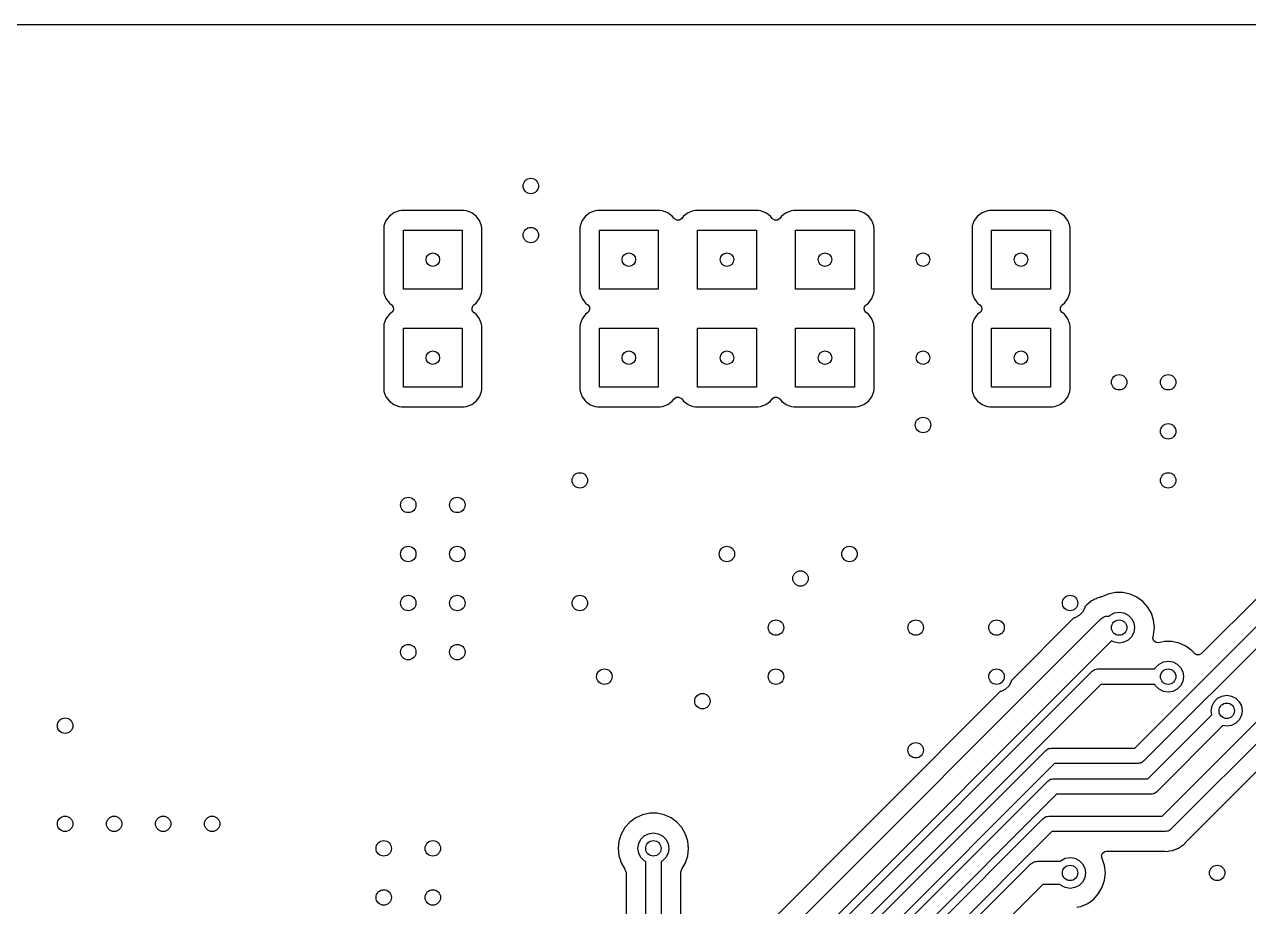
# Model space of a CAD drawing. Extents: x 0.01 to 3.19, y 0.01 to 3.99.
# Drawn here: x 1.159 to 2.407, y 3.091 to 3.99 of the extents above; entities that cross this region are included whole.
import ezdxf

# ---------------------------------------------------------------- set-up
doc = ezdxf.new("R2010")
doc.units = 0
doc.header["$MEASUREMENT"] = 0
doc.layers.add('BLACK', color=7, linetype='CONTINUOUS')

msp = doc.modelspace()

# ---------------------------------------------------------------- linework, layer by layer
at = {"layer": 'BLACK', "linetype": 'CONTINUOUS'}
for p, q in [((0.015374, 3.98959), (3.18463, 3.98959)), ((1.53531, 3.79775), (1.5307, 3.7943)), ((1.5407, 3.79976), (1.53531, 3.79775)), ((1.53531, 3.79775), (1.53531, 3.79775)), ((1.54308, 3.80002), (1.5407, 3.79976)), ((1.5407, 3.79976), (1.5407, 3.79976)), ((1.54309, 3.80002), (1.54308, 3.80002)), ((1.60691, 3.80002), (1.54309, 3.80002)), ((1.60692, 3.80002), (1.60691, 3.80002)), ((1.6093, 3.79976), (1.60692, 3.80002)), ((1.61469, 3.79775), (1.6093, 3.79976)), ((1.6093, 3.79976), (1.6093, 3.79976)), ((1.6193, 3.7943), (1.61469, 3.79775)), ((1.61469, 3.79775), (1.61469, 3.79775)), ((1.73531, 3.79775), (1.7307, 3.7943)), ((1.7407, 3.79976), (1.73531, 3.79775)), ((1.73531, 3.79775), (1.73531, 3.79775)), ((1.74308, 3.80002), (1.7407, 3.79976)), ((1.7407, 3.79976), (1.7407, 3.79976)), ((1.74309, 3.80002), (1.74308, 3.80002)), ((1.80691, 3.80002), (1.74309, 3.80002)), ((1.80692, 3.80002), (1.80691, 3.80002)), ((1.8093, 3.79976), (1.80692, 3.80002)), ((1.81469, 3.79775), (1.8093, 3.79976)), ((1.8093, 3.79976), (1.8093, 3.79976)), ((1.8193, 3.7943), (1.81469, 3.79775)), ((1.81469, 3.79775), (1.81469, 3.79775)), ((1.83531, 3.79775), (1.8307, 3.7943)), ((1.8407, 3.79976), (1.83531, 3.79775)), ((1.83531, 3.79775), (1.83531, 3.79775)), ((1.84308, 3.80002), (1.8407, 3.79976)), ((1.8407, 3.79976), (1.8407, 3.79976)), ((1.84309, 3.80002), (1.84308, 3.80002)), ((1.90691, 3.80002), (1.84309, 3.80002)), ((1.90692, 3.80002), (1.90691, 3.80002)), ((1.9093, 3.79976), (1.90692, 3.80002)), ((1.91469, 3.79775), (1.9093, 3.79976)), ((1.9093, 3.79976), (1.9093, 3.79976)), ((1.9193, 3.7943), (1.91469, 3.79775)), ((1.91469, 3.79775), (1.91469, 3.79775)), ((1.93531, 3.79775), (1.9307, 3.7943)), ((1.9407, 3.79976), (1.93531, 3.79775)), ((1.93531, 3.79775), (1.93531, 3.79775)), ((1.94308, 3.80002), (1.9407, 3.79976)), ((1.9407, 3.79976), (1.9407, 3.79976)), ((1.94309, 3.80002), (1.94308, 3.80002)), ((2.00691, 3.80002), (1.94309, 3.80002)), ((2.00692, 3.80002), (2.00691, 3.80002)), ((2.0093, 3.79976), (2.00692, 3.80002)), ((2.01469, 3.79775), (2.0093, 3.79976)), ((2.0093, 3.79976), (2.0093, 3.79976)), ((2.0193, 3.7943), (2.01469, 3.79775)), ((2.01469, 3.79775), (2.01469, 3.79775)), ((2.13531, 3.79775), (2.1307, 3.7943)), ((2.1407, 3.79976), (2.13531, 3.79775)), ((2.13531, 3.79775), (2.13531, 3.79775)), ((2.14308, 3.80002), (2.1407, 3.79976)), ((2.1407, 3.79976), (2.1407, 3.79976)), ((2.14309, 3.80002), (2.14308, 3.80002)), ((2.20691, 3.80002), (2.14309, 3.80002)), ((2.20692, 3.80002), (2.20691, 3.80002)), ((2.2093, 3.79976), (2.20692, 3.80002)), ((2.21469, 3.79775), (2.2093, 3.79976)), ((2.2093, 3.79976), (2.2093, 3.79976)), ((2.2193, 3.7943), (2.21469, 3.79775)), ((2.21469, 3.79775), (2.21469, 3.79775)), ((1.52524, 3.7843), (1.52498, 3.78192)), ((1.52725, 3.78969), (1.52524, 3.7843)), ((1.52524, 3.7843), (1.52524, 3.7843)), ((1.5307, 3.7943), (1.52725, 3.78969)), ((1.52725, 3.78969), (1.52725, 3.78969)), ((1.62275, 3.78969), (1.6193, 3.7943)), ((1.62476, 3.7843), (1.62275, 3.78969)), ((1.62275, 3.78969), (1.62275, 3.78969)), ((1.625, 3.7821), (1.62476, 3.7843)), ((1.62476, 3.7843), (1.62476, 3.7843)), ((1.72524, 3.7843), (1.72498, 3.78192)), ((1.72725, 3.78969), (1.72524, 3.7843)), ((1.72524, 3.7843), (1.72524, 3.7843)), ((1.7307, 3.7943), (1.72725, 3.78969)), ((1.72725, 3.78969), (1.72725, 3.78969)), ((1.82103, 3.79199), (1.8193, 3.7943)), ((1.82149, 3.79146), (1.82103, 3.79199)), ((1.82395, 3.79012), (1.82149, 3.79146)), ((1.82673, 3.79032), (1.82395, 3.79012)), ((1.82897, 3.79199), (1.82673, 3.79032)), ((1.8307, 3.7943), (1.82897, 3.79199)), ((1.92103, 3.79199), (1.9193, 3.7943)), ((1.92149, 3.79146), (1.92103, 3.79199)), ((1.92395, 3.79012), (1.92149, 3.79146)), ((1.92673, 3.79032), (1.92395, 3.79012)), ((1.92897, 3.79199), (1.92673, 3.79032)), ((1.9307, 3.7943), (1.92897, 3.79199)), ((2.02275, 3.78969), (2.0193, 3.7943)), ((2.02476, 3.7843), (2.02275, 3.78969)), ((2.02275, 3.78969), (2.02275, 3.78969)), ((2.025, 3.7821), (2.02476, 3.7843)), ((2.02476, 3.7843), (2.02476, 3.7843)), ((2.12524, 3.7843), (2.12498, 3.78192)), ((2.12725, 3.78969), (2.12524, 3.7843)), ((2.12524, 3.7843), (2.12524, 3.7843)), ((2.1307, 3.7943), (2.12725, 3.78969)), ((2.12725, 3.78969), (2.12725, 3.78969)), ((2.22275, 3.78969), (2.2193, 3.7943)), ((2.22476, 3.7843), (2.22275, 3.78969)), ((2.22275, 3.78969), (2.22275, 3.78969)), ((2.225, 3.7821), (2.22476, 3.7843)), ((2.22476, 3.7843), (2.22476, 3.7843)), ((1.52498, 3.78192), (1.52498, 3.71808)), ((1.545, 3.72), (1.545, 3.78)), ((1.545, 3.78), (1.605, 3.78)), ((1.605, 3.78), (1.605, 3.72)), ((1.62502, 3.78191), (1.625, 3.7821)), ((1.62502, 3.71809), (1.62502, 3.78191)), ((1.72498, 3.78192), (1.72498, 3.71808)), ((1.745, 3.72), (1.745, 3.78)), ((1.745, 3.78), (1.805, 3.78)), ((1.805, 3.78), (1.805, 3.72)), ((1.845, 3.72), (1.845, 3.78)), ((1.845, 3.78), (1.905, 3.78)), ((1.905, 3.78), (1.905, 3.72)), ((1.945, 3.72), (1.945, 3.78)), ((1.945, 3.78), (2.005, 3.78)), ((2.005, 3.78), (2.005, 3.72)), ((2.02502, 3.78191), (2.025, 3.7821)), ((2.02502, 3.71809), (2.02502, 3.78191)), ((2.12498, 3.78192), (2.12498, 3.71808)), ((2.145, 3.72), (2.145, 3.78)), ((2.145, 3.78), (2.205, 3.78)), ((2.205, 3.78), (2.205, 3.72)), ((2.22502, 3.78191), (2.225, 3.7821)), ((2.22502, 3.71809), (2.22502, 3.78191)), ((1.52498, 3.71808), (1.52524, 3.7157)), ((1.52524, 3.7157), (1.52524, 3.7157)), ((1.52524, 3.7157), (1.52725, 3.71031)), ((1.52725, 3.71031), (1.52725, 3.71031)), ((1.52725, 3.71031), (1.5307, 3.7057)), ((1.605, 3.72), (1.545, 3.72)), ((1.6193, 3.7057), (1.62275, 3.71031)), ((1.62275, 3.71031), (1.62476, 3.7157)), ((1.62275, 3.71031), (1.62275, 3.71031)), ((1.62275, 3.71031), (1.62275, 3.71031)), ((1.62476, 3.7157), (1.62502, 3.71809)), ((1.72498, 3.71808), (1.72524, 3.7157)), ((1.72524, 3.7157), (1.72524, 3.7157)), ((1.72524, 3.7157), (1.72725, 3.71031)), ((1.72725, 3.71031), (1.72725, 3.71031)), ((1.72725, 3.71031), (1.7307, 3.7057)), ((1.805, 3.72), (1.745, 3.72)), ((1.905, 3.72), (1.845, 3.72)), ((2.005, 3.72), (1.945, 3.72)), ((2.0193, 3.7057), (2.02275, 3.71031)), ((2.02275, 3.71031), (2.02476, 3.7157)), ((2.02275, 3.71031), (2.02275, 3.71031)), ((2.02275, 3.71031), (2.02275, 3.71031)), ((2.02476, 3.7157), (2.02502, 3.71809)), ((2.12498, 3.71808), (2.12524, 3.7157)), ((2.12524, 3.7157), (2.12524, 3.7157)), ((2.12524, 3.7157), (2.12725, 3.71031)), ((2.12725, 3.71031), (2.12725, 3.71031)), ((2.12725, 3.71031), (2.1307, 3.7057)), ((2.205, 3.72), (2.145, 3.72)), ((2.2193, 3.7057), (2.22275, 3.71031)), ((2.22275, 3.71031), (2.22476, 3.7157)), ((2.22275, 3.71031), (2.22275, 3.71031)), ((2.22275, 3.71031), (2.22275, 3.71031)), ((2.22476, 3.7157), (2.22502, 3.71809)), ((1.5307, 3.7057), (1.53301, 3.70397)), ((1.53301, 3.69603), (1.5307, 3.6943)), ((1.53301, 3.70397), (1.53468, 3.70173)), ((1.53354, 3.69649), (1.53301, 3.69603)), ((1.53488, 3.69895), (1.53354, 3.69649)), ((1.53468, 3.70173), (1.53488, 3.69895)), ((1.61512, 3.70105), (1.61646, 3.70351)), ((1.61532, 3.69827), (1.61512, 3.70105)), ((1.61699, 3.69603), (1.61532, 3.69827)), ((1.61646, 3.70351), (1.61699, 3.70397)), ((1.61699, 3.70397), (1.6193, 3.7057)), ((1.6193, 3.6943), (1.61699, 3.69603)), ((1.7307, 3.7057), (1.73301, 3.70397)), ((1.73301, 3.69603), (1.7307, 3.6943)), ((1.73301, 3.70397), (1.73468, 3.70173)), ((1.73354, 3.69649), (1.73301, 3.69603)), ((1.73488, 3.69895), (1.73354, 3.69649)), ((1.73468, 3.70173), (1.73488, 3.69895)), ((2.01512, 3.70105), (2.01646, 3.70351)), ((2.01532, 3.69827), (2.01512, 3.70105)), ((2.01699, 3.69603), (2.01532, 3.69827)), ((2.01646, 3.70351), (2.01699, 3.70397)), ((2.01699, 3.70397), (2.0193, 3.7057)), ((2.0193, 3.6943), (2.01699, 3.69603)), ((2.1307, 3.7057), (2.13301, 3.70397)), ((2.13301, 3.69603), (2.1307, 3.6943)), ((2.13301, 3.70397), (2.13468, 3.70173)), ((2.13354, 3.69649), (2.13301, 3.69603)), ((2.13488, 3.69895), (2.13354, 3.69649)), ((2.13468, 3.70173), (2.13488, 3.69895)), ((2.21512, 3.70105), (2.21646, 3.70351)), ((2.21532, 3.69827), (2.21512, 3.70105)), ((2.21699, 3.69603), (2.21532, 3.69827)), ((2.21646, 3.70351), (2.21699, 3.70397)), ((2.21699, 3.70397), (2.2193, 3.7057)), ((2.2193, 3.6943), (2.21699, 3.69603)), ((1.52524, 3.6843), (1.52498, 3.68192)), ((1.52725, 3.68969), (1.52524, 3.6843)), ((1.52524, 3.6843), (1.52524, 3.6843)), ((1.5307, 3.6943), (1.52725, 3.68969)), ((1.52725, 3.68969), (1.52725, 3.68969)), ((1.62275, 3.68969), (1.6193, 3.6943)), ((1.62476, 3.6843), (1.62275, 3.68969)), ((1.62275, 3.68969), (1.62275, 3.68969)), ((1.625, 3.6821), (1.62476, 3.6843)), ((1.62476, 3.6843), (1.62476, 3.6843)), ((1.72524, 3.6843), (1.72498, 3.68192)), ((1.72725, 3.68969), (1.72524, 3.6843)), ((1.72524, 3.6843), (1.72524, 3.6843)), ((1.7307, 3.6943), (1.72725, 3.68969)), ((1.72725, 3.68969), (1.72725, 3.68969)), ((2.02275, 3.68969), (2.0193, 3.6943)), ((2.02476, 3.6843), (2.02275, 3.68969)), ((2.02275, 3.68969), (2.02275, 3.68969)), ((2.025, 3.6821), (2.02476, 3.6843)), ((2.02476, 3.6843), (2.02476, 3.6843)), ((2.12524, 3.6843), (2.12498, 3.68192)), ((2.12725, 3.68969), (2.12524, 3.6843)), ((2.12524, 3.6843), (2.12524, 3.6843)), ((2.1307, 3.6943), (2.12725, 3.68969)), ((2.12725, 3.68969), (2.12725, 3.68969)), ((2.22275, 3.68969), (2.2193, 3.6943)), ((2.22476, 3.6843), (2.22275, 3.68969)), ((2.22275, 3.68969), (2.22275, 3.68969)), ((2.225, 3.6821), (2.22476, 3.6843)), ((2.22476, 3.6843), (2.22476, 3.6843)), ((1.52498, 3.68192), (1.52498, 3.61808)), ((1.545, 3.62), (1.545, 3.68)), ((1.545, 3.68), (1.605, 3.68)), ((1.605, 3.68), (1.605, 3.62)), ((1.62502, 3.68191), (1.625, 3.6821)), ((1.62502, 3.61809), (1.62502, 3.68191)), ((1.72498, 3.68192), (1.72498, 3.61808)), ((1.745, 3.62), (1.745, 3.68)), ((1.745, 3.68), (1.805, 3.68)), ((1.805, 3.68), (1.805, 3.62)), ((1.845, 3.62), (1.845, 3.68)), ((1.845, 3.68), (1.905, 3.68)), ((1.905, 3.68), (1.905, 3.62)), ((1.945, 3.62), (1.945, 3.68)), ((1.945, 3.68), (2.005, 3.68)), ((2.005, 3.68), (2.005, 3.62)), ((2.02502, 3.68191), (2.025, 3.6821)), ((2.02502, 3.61809), (2.02502, 3.68191)), ((2.12498, 3.68192), (2.12498, 3.61808)), ((2.145, 3.62), (2.145, 3.68)), ((2.145, 3.68), (2.205, 3.68)), ((2.205, 3.68), (2.205, 3.62)), ((2.22502, 3.68191), (2.225, 3.6821)), ((2.22502, 3.61809), (2.22502, 3.68191)), ((1.52498, 3.61808), (1.52524, 3.6157)), ((1.52524, 3.6157), (1.52524, 3.6157)), ((1.52524, 3.6157), (1.52725, 3.61031)), ((1.52725, 3.61031), (1.52725, 3.61031)), ((1.52725, 3.61031), (1.5307, 3.6057)), ((1.605, 3.62), (1.545, 3.62)), ((1.6193, 3.6057), (1.62275, 3.61031)), ((1.62275, 3.61031), (1.62476, 3.6157)), ((1.62476, 3.6157), (1.62502, 3.61808)), ((1.62502, 3.61808), (1.62502, 3.61809)), ((1.72498, 3.61808), (1.72524, 3.6157)), ((1.72524, 3.6157), (1.72524, 3.6157)), ((1.72524, 3.6157), (1.72725, 3.61031)), ((1.72725, 3.61031), (1.72725, 3.61031)), ((1.72725, 3.61031), (1.7307, 3.6057)), ((1.805, 3.62), (1.745, 3.62)), ((1.8193, 3.6057), (1.82103, 3.60801)), ((1.82103, 3.60801), (1.82327, 3.60968)), ((1.82327, 3.60968), (1.82605, 3.60988)), ((1.82605, 3.60988), (1.82851, 3.60854)), ((1.82851, 3.60854), (1.82897, 3.60801)), ((1.82897, 3.60801), (1.8307, 3.6057)), ((1.905, 3.62), (1.845, 3.62)), ((1.9193, 3.6057), (1.92103, 3.60801)), ((1.92103, 3.60801), (1.92327, 3.60968)), ((1.92327, 3.60968), (1.92605, 3.60988)), ((1.92605, 3.60988), (1.92851, 3.60854)), ((1.92851, 3.60854), (1.92897, 3.60801)), ((1.92897, 3.60801), (1.9307, 3.6057)), ((2.005, 3.62), (1.945, 3.62)), ((2.0193, 3.6057), (2.02275, 3.61031)), ((2.02275, 3.61031), (2.02476, 3.6157)), ((2.02476, 3.6157), (2.02502, 3.61808)), ((2.02502, 3.61808), (2.02502, 3.61809)), ((2.12498, 3.61808), (2.12524, 3.6157)), ((2.12524, 3.6157), (2.12524, 3.6157)), ((2.12524, 3.6157), (2.12725, 3.61031)), ((2.12725, 3.61031), (2.12725, 3.61031)), ((2.12725, 3.61031), (2.1307, 3.6057)), ((2.205, 3.62), (2.145, 3.62)), ((2.2193, 3.6057), (2.22275, 3.61031)), ((2.22275, 3.61031), (2.22476, 3.6157)), ((2.22476, 3.6157), (2.22502, 3.61808)), ((2.22502, 3.61808), (2.22502, 3.61809)), ((1.5307, 3.6057), (1.53531, 3.60225)), ((1.53531, 3.60225), (1.53531, 3.60225)), ((1.53531, 3.60225), (1.53531, 3.60225)), ((1.53531, 3.60225), (1.53763, 3.60138)), ((1.53763, 3.60138), (1.5407, 3.60024)), ((1.5407, 3.60024), (1.5407, 3.60024)), ((1.5407, 3.60024), (1.54308, 3.59998)), ((1.54308, 3.59998), (1.54308, 3.59998)), ((1.54308, 3.59998), (1.54309, 3.59998)), ((1.54309, 3.59998), (1.54309, 3.59998)), ((1.54309, 3.59998), (1.60691, 3.59998)), ((1.60691, 3.59998), (1.60691, 3.59998)), ((1.60691, 3.59998), (1.60692, 3.59998)), ((1.60692, 3.59998), (1.6093, 3.60024)), ((1.60692, 3.59998), (1.60692, 3.59998)), ((1.6093, 3.60024), (1.61469, 3.60225)), ((1.6093, 3.60024), (1.6093, 3.60024)), ((1.6093, 3.60024), (1.6093, 3.60024)), ((1.61469, 3.60225), (1.6193, 3.6057)), ((1.7307, 3.6057), (1.73531, 3.60225)), ((1.73531, 3.60225), (1.73531, 3.60225)), ((1.73531, 3.60225), (1.73531, 3.60225)), ((1.73531, 3.60225), (1.73763, 3.60138)), ((1.73763, 3.60138), (1.7407, 3.60024)), ((1.7407, 3.60024), (1.7407, 3.60024)), ((1.7407, 3.60024), (1.74308, 3.59998)), ((1.74308, 3.59998), (1.74308, 3.59998)), ((1.74308, 3.59998), (1.74309, 3.59998)), ((1.74309, 3.59998), (1.74309, 3.59998)), ((1.74309, 3.59998), (1.80691, 3.59998)), ((1.80691, 3.59998), (1.80691, 3.59998)), ((1.80691, 3.59998), (1.80692, 3.59998)), ((1.80692, 3.59998), (1.8093, 3.60024)), ((1.80692, 3.59998), (1.80692, 3.59998)), ((1.8093, 3.60024), (1.81469, 3.60225)), ((1.8093, 3.60024), (1.8093, 3.60024)), ((1.8093, 3.60024), (1.8093, 3.60024)), ((1.81469, 3.60225), (1.8193, 3.6057)), ((1.8307, 3.6057), (1.83531, 3.60225)), ((1.83531, 3.60225), (1.83531, 3.60225)), ((1.83531, 3.60225), (1.83531, 3.60225)), ((1.83531, 3.60225), (1.83763, 3.60138)), ((1.83763, 3.60138), (1.8407, 3.60024)), ((1.8407, 3.60024), (1.8407, 3.60024)), ((1.8407, 3.60024), (1.84308, 3.59998)), ((1.84308, 3.59998), (1.84308, 3.59998)), ((1.84308, 3.59998), (1.84309, 3.59998)), ((1.84309, 3.59998), (1.84309, 3.59998)), ((1.84309, 3.59998), (1.90691, 3.59998)), ((1.90691, 3.59998), (1.90691, 3.59998)), ((1.90691, 3.59998), (1.90692, 3.59998)), ((1.90692, 3.59998), (1.9093, 3.60024)), ((1.90692, 3.59998), (1.90692, 3.59998)), ((1.9093, 3.60024), (1.91469, 3.60225)), ((1.9093, 3.60024), (1.9093, 3.60024)), ((1.9093, 3.60024), (1.9093, 3.60024)), ((1.91469, 3.60225), (1.9193, 3.6057)), ((1.9307, 3.6057), (1.93531, 3.60225)), ((1.93531, 3.60225), (1.93531, 3.60225)), ((1.93531, 3.60225), (1.93531, 3.60225)), ((1.93531, 3.60225), (1.93763, 3.60138)), ((1.93763, 3.60138), (1.9407, 3.60024)), ((1.9407, 3.60024), (1.9407, 3.60024)), ((1.9407, 3.60024), (1.94308, 3.59998)), ((1.94308, 3.59998), (1.94308, 3.59998)), ((1.94308, 3.59998), (1.94309, 3.59998)), ((1.94309, 3.59998), (1.94309, 3.59998)), ((1.94309, 3.59998), (2.00691, 3.59998)), ((2.00691, 3.59998), (2.00691, 3.59998)), ((2.00691, 3.59998), (2.00692, 3.59998)), ((2.00692, 3.59998), (2.0093, 3.60024)), ((2.00692, 3.59998), (2.00692, 3.59998)), ((2.0093, 3.60024), (2.01469, 3.60225)), ((2.0093, 3.60024), (2.0093, 3.60024)), ((2.0093, 3.60024), (2.0093, 3.60024)), ((2.01469, 3.60225), (2.0193, 3.6057)), ((2.1307, 3.6057), (2.13531, 3.60225)), ((2.13531, 3.60225), (2.13531, 3.60225)), ((2.13531, 3.60225), (2.13531, 3.60225)), ((2.13531, 3.60225), (2.13763, 3.60138)), ((2.13763, 3.60138), (2.1407, 3.60024)), ((2.1407, 3.60024), (2.1407, 3.60024)), ((2.1407, 3.60024), (2.14308, 3.59998)), ((2.14308, 3.59998), (2.14308, 3.59998)), ((2.14308, 3.59998), (2.14309, 3.59998)), ((2.14309, 3.59998), (2.14309, 3.59998)), ((2.14309, 3.59998), (2.20691, 3.59998)), ((2.20691, 3.59998), (2.20691, 3.59998)), ((2.20691, 3.59998), (2.20692, 3.59998)), ((2.20692, 3.59998), (2.2093, 3.60024)), ((2.20692, 3.59998), (2.20692, 3.59998)), ((2.2093, 3.60024), (2.21469, 3.60225)), ((2.2093, 3.60024), (2.2093, 3.60024)), ((2.2093, 3.60024), (2.2093, 3.60024)), ((2.21469, 3.60225), (2.2193, 3.6057)), ((2.26389, 3.4092), (2.25802, 3.40659)), ((2.27124, 3.41077), (2.26389, 3.4092)), ((2.27876, 3.41077), (2.27124, 3.41077)), ((2.28611, 3.4092), (2.27876, 3.41077)), ((2.29298, 3.40615), (2.28611, 3.4092)), ((2.42006, 3.40951), (2.35902, 3.34847)), ((2.24014, 3.39618), (2.23998, 3.39513)), ((2.24203, 3.39807), (2.24014, 3.39618)), ((2.244, 3.40004), (2.24203, 3.39807)), ((2.24203, 3.39807), (2.24203, 3.39807)), ((2.24541, 3.40093), (2.244, 3.40004)), ((2.24564, 3.40109), (2.24541, 3.40093)), ((2.24693, 3.40212), (2.24564, 3.40109)), ((2.24843, 3.40284), (2.24693, 3.40212)), ((2.24867, 3.40298), (2.24843, 3.40284)), ((2.25008, 3.40386), (2.24867, 3.40298)), ((2.25164, 3.40441), (2.25008, 3.40386)), ((2.2519, 3.40451), (2.25164, 3.40441)), ((2.2534, 3.40523), (2.2519, 3.40451)), ((2.25501, 3.4056), (2.2534, 3.40523)), ((2.25528, 3.40568), (2.25501, 3.4056)), ((2.25567, 3.40582), (2.25528, 3.40568)), ((2.25685, 3.40623), (2.25567, 3.40582)), ((2.25711, 3.40629), (2.25685, 3.40623)), ((2.25802, 3.40659), (2.25711, 3.40629)), ((2.29106, 3.2522), (2.44154, 3.40267)), ((2.29907, 3.40173), (2.29298, 3.40615)), ((2.3041, 3.39614), (2.29907, 3.40173)), ((2.30786, 3.38963), (2.3041, 3.39614)), ((2.3041, 3.39614), (2.3041, 3.39614)), ((2.3041, 3.39614), (2.3041, 3.39614)), ((0.891648, 2.01938), (2.25562, 3.38335)), ((2.22882, 3.38486), (2.16514, 3.32118)), ((2.22987, 3.38502), (2.22882, 3.38486)), ((2.23426, 3.38726), (2.22987, 3.38502)), ((2.23774, 3.39074), (2.23426, 3.38726)), ((2.23998, 3.39513), (2.23774, 3.39074)), ((2.25562, 3.38335), (2.25592, 3.3836)), ((2.25592, 3.3836), (2.25602, 3.38373)), ((2.25602, 3.38373), (2.25625, 3.38387)), ((2.25625, 3.38387), (2.2573, 3.38474)), ((2.2573, 3.38474), (2.25855, 3.3853)), ((2.25855, 3.3853), (2.25971, 3.38601)), ((2.25971, 3.38601), (2.26052, 3.38616)), ((2.26052, 3.38616), (2.26127, 3.3865)), ((2.26127, 3.3865), (2.26263, 3.38656)), ((2.26263, 3.38656), (2.26397, 3.38681)), ((2.26397, 3.38681), (2.26481, 3.38681)), ((2.26481, 3.38681), (2.26574, 3.38774)), ((2.26574, 3.38774), (2.27013, 3.38998)), ((2.27013, 3.38998), (2.275, 3.39075)), ((2.275, 3.39075), (2.27987, 3.38998)), ((2.27987, 3.38998), (2.28426, 3.38774)), ((2.28426, 3.38774), (2.28774, 3.38426)), ((2.28774, 3.38426), (2.28998, 3.37987)), ((2.45498, 3.39384), (2.29989, 3.23875)), ((2.31018, 3.38248), (2.30786, 3.38963)), ((2.28998, 3.37987), (2.29075, 3.375)), ((2.29075, 3.375), (2.28998, 3.37013)), ((2.31096, 3.375), (2.31018, 3.38248)), ((2.31018, 3.36752), (2.31096, 3.375)), ((2.31901, 3.18287), (2.51713, 3.38099)), ((2.53057, 3.37216), (2.32784, 3.16943)), ((2.2672, 3.36152), (0.911811, 2.00613)), ((2.27013, 3.36002), (2.2672, 3.36152)), ((2.275, 3.35925), (2.27013, 3.36002)), ((2.27987, 3.36002), (2.275, 3.35925)), ((2.28426, 3.36226), (2.27987, 3.36002)), ((2.28774, 3.36574), (2.28426, 3.36226)), ((2.28998, 3.37013), (2.28774, 3.36574)), ((2.30942, 3.36405), (2.30966, 3.36591)), ((2.31039, 3.36143), (2.30942, 3.36405)), ((2.30966, 3.36591), (2.31, 3.36698)), ((2.31, 3.36698), (2.31018, 3.36752)), ((2.31262, 3.35974), (2.31039, 3.36143)), ((2.3154, 3.35953), (2.31262, 3.35974)), ((2.32124, 3.36077), (2.3154, 3.35953)), ((2.32876, 3.36077), (2.32124, 3.36077)), ((2.33611, 3.3592), (2.32876, 3.36077)), ((2.34298, 3.35615), (2.33611, 3.3592)), ((2.34851, 3.35213), (2.34298, 3.35615)), ((2.34907, 3.35173), (2.34851, 3.35213)), ((2.35183, 3.34866), (2.34907, 3.35173)), ((2.35378, 3.34733), (2.35183, 3.34866)), ((2.35657, 3.34713), (2.35378, 3.34733)), ((2.35902, 3.34847), (2.35657, 3.34713)), ((2.31156, 3.33287), (2.31226, 3.33426)), ((2.31226, 3.33426), (2.31574, 3.33774)), ((2.31574, 3.33774), (2.32013, 3.33998)), ((2.32013, 3.33998), (2.325, 3.34075)), ((2.325, 3.34075), (2.32987, 3.33998)), ((2.32987, 3.33998), (2.33426, 3.33774)), ((2.33426, 3.33774), (2.33774, 3.33426)), ((2.33774, 3.33426), (2.33998, 3.32987)), ((2.34264, 3.15592), (2.52422, 3.3375)), ((1.16943, 2.25262), (2.24738, 3.33057)), ((2.16514, 3.32118), (2.16498, 3.32013)), ((2.24738, 3.33057), (2.2485, 3.33127)), ((2.2485, 3.33127), (2.24953, 3.33209)), ((2.24953, 3.33209), (2.24997, 3.33219)), ((2.24997, 3.33219), (2.25035, 3.33243)), ((2.25035, 3.33243), (2.25166, 3.33258)), ((2.25166, 3.33258), (2.25295, 3.33287)), ((2.25295, 3.33287), (2.31156, 3.33287)), ((2.33998, 3.32987), (2.34075, 3.325)), ((2.34075, 3.325), (2.33998, 3.32013)), ((2.25621, 3.31713), (1.18287, 2.24379)), ((2.15382, 3.30986), (1.83636, 2.9924)), ((2.15487, 3.31002), (2.15382, 3.30986)), ((2.15926, 3.31226), (2.15487, 3.31002)), ((2.16274, 3.31574), (2.15926, 3.31226)), ((2.16498, 3.32013), (2.16274, 3.31574)), ((2.31156, 3.31713), (2.25621, 3.31713)), ((2.31226, 3.31574), (2.31156, 3.31713)), ((2.31574, 3.31226), (2.31226, 3.31574)), ((2.32013, 3.31002), (2.31574, 3.31226)), ((2.325, 3.30925), (2.32013, 3.31002)), ((2.32987, 3.31002), (2.325, 3.30925)), ((2.33426, 3.31226), (2.32987, 3.31002)), ((2.33774, 3.31574), (2.33426, 3.31226)), ((2.33998, 3.32013), (2.33774, 3.31574)), ((2.36979, 3.2951), (2.37203, 3.29949)), ((2.37203, 3.29949), (2.37551, 3.30297)), ((2.37551, 3.30297), (2.3799, 3.30521)), ((2.3799, 3.30521), (2.38477, 3.30598)), ((2.38477, 3.30598), (2.38964, 3.30521)), ((2.38964, 3.30521), (2.39403, 3.30297)), ((2.39403, 3.30297), (2.39751, 3.29949)), ((2.39751, 3.29949), (2.39975, 3.2951)), ((2.30425, 3.22084), (2.36965, 3.28625)), ((2.36902, 3.29023), (2.36979, 3.2951)), ((2.36965, 3.28625), (2.36902, 3.29023)), ((2.39975, 3.28536), (2.39751, 3.28097)), ((2.39975, 3.2951), (2.40052, 3.29023)), ((2.40052, 3.29023), (2.39975, 3.28536)), ((2.38079, 3.27511), (2.31308, 3.2074)), ((2.38477, 3.27448), (2.38079, 3.27511)), ((2.38964, 3.27525), (2.38477, 3.27448)), ((2.39403, 3.27749), (2.38964, 3.27525)), ((2.39751, 3.28097), (2.39403, 3.27749)), ((1.26943, 2.31921), (2.20011, 3.24989)), ((2.20011, 3.24989), (2.20123, 3.25059)), ((2.20123, 3.25059), (2.20226, 3.25142)), ((2.20226, 3.25142), (2.2027, 3.25152)), ((2.2027, 3.25152), (2.20308, 3.25175)), ((2.20308, 3.25175), (2.20439, 3.2519)), ((2.20439, 3.2519), (2.20568, 3.2522)), ((2.20568, 3.2522), (2.29106, 3.2522)), ((2.20894, 3.23645), (1.28287, 2.31038)), ((2.29432, 3.23645), (2.20894, 3.23645)), ((2.29561, 3.23674), (2.29432, 3.23645)), ((2.29692, 3.23689), (2.29561, 3.23674)), ((2.2973, 3.23713), (2.29692, 3.23689)), ((2.29774, 3.23723), (2.2973, 3.23713)), ((2.29877, 3.23805), (2.29774, 3.23723)), ((2.29989, 3.23875), (2.29877, 3.23805)), ((1.56943, 2.5858), (2.20216, 3.21854)), ((2.20216, 3.21854), (2.20328, 3.21924)), ((2.20328, 3.21924), (2.20432, 3.22006)), ((2.20432, 3.22006), (2.20475, 3.22016)), ((2.20475, 3.22016), (2.20513, 3.2204)), ((2.20513, 3.2204), (2.20644, 3.22055)), ((2.20644, 3.22055), (2.20773, 3.22084)), ((2.20773, 3.22084), (2.30425, 3.22084)), ((2.21099, 3.20509), (1.58287, 2.57697)), ((2.30751, 3.20509), (2.21099, 3.20509)), ((2.3088, 3.20539), (2.30751, 3.20509)), ((2.31011, 3.20554), (2.3088, 3.20539)), ((2.31049, 3.20577), (2.31011, 3.20554)), ((2.31093, 3.20587), (2.31049, 3.20577)), ((2.31196, 3.2067), (2.31093, 3.20587)), ((2.31308, 3.2074), (2.31196, 3.2067)), ((1.78889, 3.1842), (1.78202, 3.18115)), ((1.79624, 3.18577), (1.78889, 3.1842)), ((1.80376, 3.18577), (1.79624, 3.18577)), ((1.81111, 3.1842), (1.80376, 3.18577)), ((1.81798, 3.18115), (1.81111, 3.1842)), ((1.7709, 3.17114), (1.76714, 3.16463)), ((1.76943, 2.7524), (2.1976, 3.18057)), ((1.77593, 3.17673), (1.7709, 3.17114)), ((1.7709, 3.17114), (1.7709, 3.17114)), ((1.78202, 3.18115), (1.77593, 3.17673)), ((1.82407, 3.17673), (1.81798, 3.18115)), ((1.8291, 3.17114), (1.82407, 3.17673)), ((1.83286, 3.16463), (1.8291, 3.17114)), ((1.8291, 3.17114), (1.8291, 3.17114)), ((1.8291, 3.17114), (1.8291, 3.17114)), ((2.1976, 3.18057), (2.19872, 3.18127)), ((2.19872, 3.18127), (2.19975, 3.18209)), ((2.19975, 3.18209), (2.20019, 3.18219)), ((2.20019, 3.18219), (2.20057, 3.18243)), ((2.20057, 3.18243), (2.20188, 3.18258)), ((2.20188, 3.18258), (2.20317, 3.18287)), ((2.20317, 3.18287), (2.31901, 3.18287)), ((1.76714, 3.16463), (1.76482, 3.15748)), ((1.76714, 3.16463), (1.76714, 3.16463)), ((2.20643, 3.16713), (1.78287, 2.74357)), ((1.78502, 3.15487), (1.78726, 3.15926)), ((1.78726, 3.15926), (1.79074, 3.16274)), ((1.79074, 3.16274), (1.79513, 3.16498)), ((1.79513, 3.16498), (1.8, 3.16575)), ((1.8, 3.16575), (1.80487, 3.16498)), ((1.80487, 3.16498), (1.80926, 3.16274)), ((1.80926, 3.16274), (1.81274, 3.15926)), ((1.81274, 3.15926), (1.81498, 3.15487)), ((1.83518, 3.15748), (1.83286, 3.16463)), ((2.32227, 3.16713), (2.20643, 3.16713)), ((2.32356, 3.16742), (2.32227, 3.16713)), ((2.32487, 3.16757), (2.32356, 3.16742)), ((2.32525, 3.16781), (2.32487, 3.16757)), ((2.32569, 3.16791), (2.32525, 3.16781)), ((2.32672, 3.16873), (2.32569, 3.16791)), ((2.32784, 3.16943), (2.32672, 3.16873)), ((1.76482, 3.15748), (1.76404, 3.15)), ((1.76404, 3.15), (1.76482, 3.14252)), ((1.78425, 3.15), (1.78502, 3.15487)), ((1.78502, 3.14513), (1.78425, 3.15)), ((1.81498, 3.15487), (1.81575, 3.15)), ((1.81575, 3.15), (1.81498, 3.14513)), ((1.83596, 3.15), (1.83518, 3.15748)), ((1.83518, 3.14252), (1.83596, 3.15)), ((2.25809, 3.14502), (2.26029, 3.14675)), ((2.26029, 3.14675), (2.26213, 3.14711)), ((2.26213, 3.14711), (2.32135, 3.14711)), ((2.32135, 3.14711), (2.3215, 3.1471)), ((2.3215, 3.1471), (2.32397, 3.14695)), ((2.32397, 3.14695), (2.3264, 3.1474)), ((2.3264, 3.1474), (2.32654, 3.14742)), ((2.32654, 3.14742), (2.329, 3.14772)), ((2.329, 3.14772), (2.32937, 3.14786)), ((2.32937, 3.14786), (2.33024, 3.1481)), ((2.33024, 3.1481), (2.33063, 3.14817)), ((2.33063, 3.14817), (2.33288, 3.14919)), ((2.33288, 3.14919), (2.33302, 3.14924)), ((2.33302, 3.14924), (2.33533, 3.15012)), ((2.33533, 3.15012), (2.33566, 3.15035)), ((2.33566, 3.15035), (2.33644, 3.15079)), ((2.33644, 3.15079), (2.33681, 3.15095)), ((2.33681, 3.15095), (2.33875, 3.15248)), ((2.33875, 3.15248), (2.33887, 3.15256)), ((2.33887, 3.15256), (2.3409, 3.15397)), ((2.3409, 3.15397), (2.34254, 3.15582)), ((2.34254, 3.15582), (2.34264, 3.15592)), ((1.76482, 3.14252), (1.76576, 3.13963)), ((1.76576, 3.13963), (1.76714, 3.13537)), ((1.76714, 3.13537), (1.76714, 3.13537)), ((1.76714, 3.13537), (1.7709, 3.12886)), ((1.78726, 3.14074), (1.78502, 3.14513)), ((1.79074, 3.13726), (1.78726, 3.14074)), ((1.79213, 3.13656), (1.79074, 3.13726)), ((1.79213, 2.95326), (1.79213, 3.13656)), ((1.80926, 3.13726), (1.80787, 3.13656)), ((1.80787, 3.13656), (1.80787, 2.95)), ((1.81274, 3.14074), (1.80926, 3.13726)), ((1.81498, 3.14513), (1.81274, 3.14074)), ((1.8291, 3.12886), (1.83286, 3.13537)), ((1.83286, 3.13537), (1.83518, 3.14252)), ((2.18379, 3.13335), (2.18409, 3.1336)), ((2.18409, 3.1336), (2.18419, 3.13373)), ((2.18419, 3.13373), (2.18442, 3.13387)), ((2.18442, 3.13387), (2.18547, 3.13474)), ((2.18547, 3.13474), (2.18672, 3.1353)), ((2.18672, 3.1353), (2.18788, 3.13601)), ((2.18788, 3.13601), (2.18869, 3.13616)), ((2.18869, 3.13616), (2.18944, 3.1365)), ((2.18944, 3.1365), (2.1908, 3.13656)), ((2.1908, 3.13656), (2.19215, 3.13681)), ((2.19215, 3.13681), (2.21481, 3.13681)), ((2.21481, 3.13681), (2.21574, 3.13774)), ((2.21574, 3.13774), (2.22013, 3.13998)), ((2.22013, 3.13998), (2.225, 3.14075)), ((2.225, 3.14075), (2.22987, 3.13998)), ((2.22987, 3.13998), (2.23426, 3.13774)), ((2.23426, 3.13774), (2.23774, 3.13426)), ((2.23774, 3.13426), (2.23998, 3.12987)), ((2.25717, 3.14238), (2.25809, 3.14502)), ((2.25778, 3.13988), (2.25717, 3.14238)), ((2.25775, 3.13987), (2.25778, 3.13988)), ((2.25783, 3.13969), (2.25775, 3.13987)), ((2.25783, 3.13967), (2.25783, 3.13969)), ((2.25786, 3.13963), (2.25783, 3.13967)), ((2.26018, 3.13248), (2.25786, 3.13963)), ((1.7709, 3.12886), (1.77106, 3.12865)), ((1.77106, 3.12865), (1.77099, 3.1286)), ((1.77099, 3.1286), (1.77204, 3.12642)), ((1.77204, 3.12642), (1.77211, 3.12562)), ((1.77211, 3.12562), (1.77211, 2.96361)), ((1.82789, 3.12562), (1.82868, 3.1283)), ((1.82789, 2.99591), (1.82789, 3.12562)), ((1.82868, 3.1283), (1.82895, 3.12865)), ((1.82894, 3.12865), (1.8291, 3.12886)), ((1.82895, 3.12865), (1.82894, 3.12865)), ((1.8291, 3.12886), (1.8291, 3.12886)), ((2.00879, 2.95835), (2.18379, 3.13335)), ((2.23998, 3.12987), (2.24075, 3.125)), ((2.24075, 3.125), (2.23998, 3.12013)), ((2.26096, 3.125), (2.26018, 3.13248)), ((2.26018, 3.11752), (2.26096, 3.125)), ((2.19704, 3.11319), (2.02896, 2.94511)), ((2.21481, 3.11319), (2.19704, 3.11319)), ((2.21574, 3.11226), (2.21481, 3.11319)), ((2.22013, 3.11002), (2.21574, 3.11226)), ((2.225, 3.10925), (2.22013, 3.11002)), ((2.22987, 3.11002), (2.225, 3.10925)), ((2.23426, 3.11226), (2.22987, 3.11002)), ((2.23774, 3.11574), (2.23426, 3.11226)), ((2.23998, 3.12013), (2.23774, 3.11574)), ((2.2541, 3.10386), (2.25786, 3.11037)), ((2.25786, 3.11037), (2.26018, 3.11752)), ((2.24298, 3.09385), (2.24907, 3.09827)), ((2.24907, 3.09827), (2.2541, 3.10386)), ((2.23202, 3.08993), (2.23611, 3.0908)), ((2.23611, 3.0908), (2.24298, 3.09385))]:
    msp.add_line(p, q, dxfattribs=at)
at = {"layer": 'BLACK'}
for centre, radius in [((1.675, 3.825), 0.007874), ((1.675, 3.775), 0.007874), ((1.575, 3.75), 0.00689), ((1.775, 3.75), 0.00689), ((1.875, 3.75), 0.00689), ((1.975, 3.75), 0.00689), ((2.075, 3.75), 0.00689), ((2.175, 3.75), 0.00689), ((1.575, 3.65), 0.00689), ((1.775, 3.65), 0.00689), ((1.875, 3.65), 0.00689), ((1.975, 3.65), 0.00689), ((2.075, 3.65), 0.00689), ((2.175, 3.65), 0.00689), ((2.275, 3.625), 0.007874), ((2.325, 3.625), 0.007874), ((2.075, 3.5815), 0.007874), ((2.325, 3.575), 0.007874), ((1.725, 3.525), 0.007874), ((2.325, 3.525), 0.007874), ((1.55, 3.5), 0.007874), ((1.6, 3.5), 0.007874), ((1.55, 3.45), 0.007874), ((1.6, 3.45), 0.007874), ((1.875, 3.45), 0.007874), ((2, 3.45), 0.007874), ((1.95, 3.425), 0.007874), ((1.55, 3.4), 0.007874), ((1.6, 3.4), 0.007874), ((1.725, 3.4), 0.007874), ((2.225, 3.4), 0.007874), ((1.925, 3.375), 0.007874), ((2.06752, 3.375), 0.007874), ((2.15, 3.375), 0.007874), ((2.275, 3.375), 0.007874), ((1.55, 3.35), 0.007874), ((1.6, 3.35), 0.007874), ((1.75, 3.325), 0.007874), ((1.925, 3.325), 0.007874), ((2.15, 3.325), 0.007874), ((2.325, 3.325), 0.007874), ((1.85, 3.3), 0.007874), ((2.38477, 3.29023), 0.007874), ((1.2, 3.275), 0.007874), ((2.06752, 3.25), 0.007874), ((1.2, 3.175), 0.007874), ((1.25, 3.175), 0.007874), ((1.3, 3.175), 0.007874), ((1.35, 3.175), 0.007874), ((1.525, 3.15), 0.007874), ((1.575, 3.15), 0.007874), ((1.8, 3.15), 0.007874), ((2.225, 3.125), 0.007874), ((2.375, 3.125), 0.007874), ((1.525, 3.1), 0.007874), ((1.575, 3.1), 0.007874)]:
    msp.add_circle(centre, radius, dxfattribs=at)

doc.saveas('drawing.dxf')
